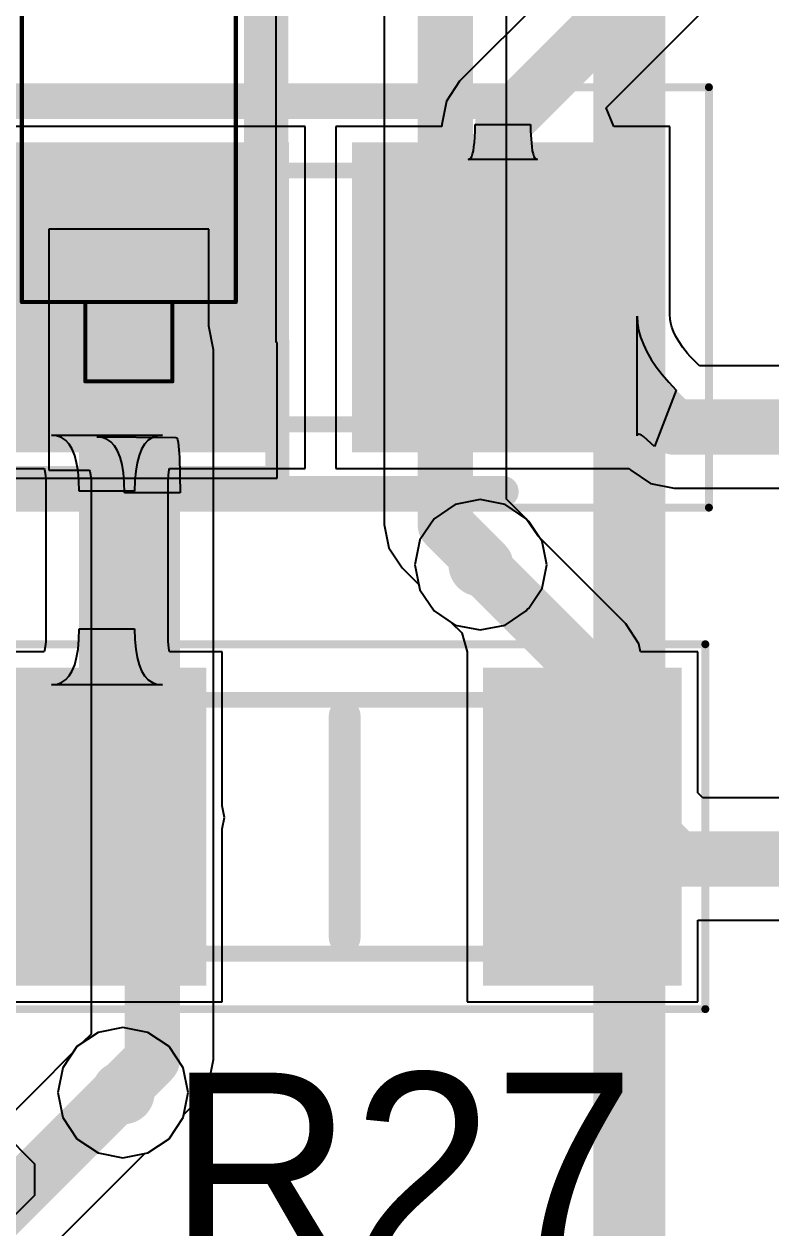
# Model space of a CAD drawing. Header units: millimetres. Extents: x 0.26 to 7.33, y 1.06 to 4.59.
# Drawn here: x 2.0754 to 2.2609, y 3.0354 to 3.3342 of the extents above; entities that cross this region are included whole.
import ezdxf

# ---------------------------------------------------------------- set-up
doc = ezdxf.new("R2010")
doc.units = ezdxf.units.MM
doc.header["$MEASUREMENT"] = 0
for name, color, linetype in [('BottomLayer', 5, 'Continuous'), ('BottomOverlay', 54, 'Continuous'), ('BottomPaste', 16, 'Continuous'), ('BottomSolder', 6, 'Continuous'), ('Mechanical13', 56, 'Continuous'), ('Mechanical15', 56, 'Continuous'), ('Mechanical16', 56, 'Continuous'), ('MultiLayer', 9, 'Continuous'), ('TopLayer', 1, 'Continuous'), ('TopOverlay', 2, 'Continuous'), ('TopPaste', 8, 'Continuous'), ('TopSolder', 216, 'Continuous'), ('ViaHoleLayer', 16, 'Continuous')]:
    doc.layers.add(name, color=color, linetype=linetype)

# ---------------------------------------------------------------- blocks, each defined once
blk = doc.blocks.new('SOD123_B_69')
at = {"layer": 'BottomLayer'}
for points in [[(-0.08979, -0.01183), (-0.04604, -0.01183), (-0.08979, 0.01183), (-0.04604, 0.01183)], [(0.04604, -0.01183), (0.08979, -0.01183), (0.04604, 0.01183), (0.08979, 0.01183)]]:
    blk.add_solid(points, dxfattribs=at)
at = {"layer": 'BottomOverlay'}
for p, q in [((-0.11729, -0.01665), (-0.08396, 0.01667)), ((-0.11729, 0.01667), (-0.08396, -0.01665)), ((-0.10063, 0.01667), (-0.10063, -0.01665)), ((-0.11729, 0.00001), (-0.08396, 0.00001))]:
    blk.add_line(p, q, dxfattribs=at)
at = {"layer": 'BottomOverlay', "const_width": 0.006}
for points in [[(-0.0611, 0.02493), (-0.0611, 0.03157)], [(0.0611, 0.03157), (-0.0611, 0.03157)], [(0.0611, 0.02493), (0.0611, 0.03157)], [(-0.0611, -0.03157), (-0.0611, -0.02493)], [(0.0611, -0.03157), (0.0611, -0.02493)], [(0.0611, -0.03157), (-0.0611, -0.03157)]]:
    blk.add_lwpolyline(points, dxfattribs=at)
at = {"layer": 'BottomOverlay', "const_width": 0.003}
for points in [[(-0.0626, 0.03157, 1), (-0.0596, 0.03157, 1)], [(-0.0626, 0.03157, 1), (-0.0596, 0.03157, 1)], [(0.0596, 0.03157, 1), (0.0626, 0.03157, 1)], [(0.0596, 0.03157, 1), (0.0626, 0.03157, 1)], [(-0.0626, 0.02493, 1), (-0.0596, 0.02493, 1)], [(0.0596, 0.02493, 1), (0.0626, 0.02493, 1)], [(-0.0626, -0.02493, 1), (-0.0596, -0.02493, 1)], [(0.0596, -0.02493, 1), (0.0626, -0.02493, 1)], [(-0.0626, -0.03157, 1), (-0.0596, -0.03157, 1)], [(-0.0626, -0.03157, 1), (-0.0596, -0.03157, 1)], [(0.0596, -0.03157, 1), (0.0626, -0.03157, 1)], [(0.0596, -0.03157, 1), (0.0626, -0.03157, 1)]]:
    blk.add_lwpolyline(points, format="xyb", close=True, dxfattribs=at)
at = {"layer": 'BottomPaste'}
for points in [[(-0.08979, -0.01183), (-0.04604, -0.01183), (-0.08979, 0.01183), (-0.04604, 0.01183)], [(0.04604, -0.01183), (0.08979, -0.01183), (0.04604, 0.01183), (0.08979, 0.01183)]]:
    blk.add_solid(points, dxfattribs=at)
at = {"layer": 'BottomSolder'}
for points in [[(-0.08979, -0.01183), (-0.04604, -0.01183), (-0.08979, 0.01183), (-0.04604, 0.01183)], [(0.04604, -0.01183), (0.08979, -0.01183), (0.04604, 0.01183), (0.08979, 0.01183)]]:
    blk.add_solid(points, dxfattribs=at)
at = {"layer": 'Mechanical13'}
for p, q in [((-0.0586, -0.01665), (-0.02528, 0.01667)), ((-0.0586, 0.01667), (-0.02528, -0.01665)), ((-0.04194, 0.01667), (-0.04194, -0.01665)), ((-0.0586, 0.00001), (-0.02528, 0.00001))]:
    blk.add_line(p, q, dxfattribs=at)
at = {"layer": 'Mechanical13', "const_width": 0.001}
for points in [[(-0.0561, 0.01329), (-0.04281, 0.02657)], [(0.0561, 0.02657), (-0.0561, 0.02657)], [(-0.0561, -0.02657), (-0.0561, 0.02657)], [(0.0561, -0.02657), (0.0561, 0.02657)], [(-0.07579, -0.01083), (-0.07579, 0.01083)], [(-0.0561, 0.01083), (-0.07579, 0.01083)], [(-0.0561, -0.01083), (-0.0561, 0.01083)], [(0.0561, -0.01083), (0.0561, 0.01083)], [(0.07579, 0.01083), (0.0561, 0.01083)], [(0.07579, -0.01083), (0.07579, 0.01083)], [(-0.0561, -0.01083), (-0.07579, -0.01083)], [(0.07579, -0.01083), (0.0561, -0.01083)], [(-0.04281, -0.02657), (-0.0561, -0.01329)], [(0.0561, -0.02657), (-0.0561, -0.02657)]]:
    blk.add_lwpolyline(points, dxfattribs=at)
at = {"layer": 'Mechanical13', "const_width": 0.0005}
for points in [[(-0.05635, 0.02657, 1), (-0.05585, 0.02657, 1)], [(-0.05635, 0.02657, 1), (-0.05585, 0.02657, 1)], [(-0.04306, 0.02657, 1), (-0.04256, 0.02657, 1)], [(0.05585, 0.02657, 1), (0.05635, 0.02657, 1)], [(0.05585, 0.02657, 1), (0.05635, 0.02657, 1)], [(-0.05635, 0.01329, 1), (-0.05585, 0.01329, 1)], [(-0.07604, 0.01083, 1), (-0.07554, 0.01083, 1)], [(-0.07604, 0.01083, 1), (-0.07554, 0.01083, 1)], [(-0.05635, 0.01083, 1), (-0.05585, 0.01083, 1)], [(-0.05635, 0.01083, 1), (-0.05585, 0.01083, 1)], [(0.05585, 0.01083, 1), (0.05635, 0.01083, 1)], [(0.05585, 0.01083, 1), (0.05635, 0.01083, 1)], [(0.07554, 0.01083, 1), (0.07604, 0.01083, 1)], [(0.07554, 0.01083, 1), (0.07604, 0.01083, 1)], [(-0.07604, -0.01083, 1), (-0.07554, -0.01083, 1)], [(-0.07604, -0.01083, 1), (-0.07554, -0.01083, 1)], [(-0.05635, -0.01083, 1), (-0.05585, -0.01083, 1)], [(-0.05635, -0.01083, 1), (-0.05585, -0.01083, 1)], [(0.05585, -0.01083, 1), (0.05635, -0.01083, 1)], [(0.05585, -0.01083, 1), (0.05635, -0.01083, 1)], [(0.07554, -0.01083, 1), (0.07604, -0.01083, 1)], [(0.07554, -0.01083, 1), (0.07604, -0.01083, 1)], [(-0.05635, -0.01329, 1), (-0.05585, -0.01329, 1)], [(-0.05635, -0.02657, 1), (-0.05585, -0.02657, 1)], [(-0.05635, -0.02657, 1), (-0.05585, -0.02657, 1)], [(-0.04306, -0.02657, 1), (-0.04256, -0.02657, 1)], [(0.05585, -0.02657, 1), (0.05635, -0.02657, 1)], [(0.05585, -0.02657, 1), (0.05635, -0.02657, 1)]]:
    blk.add_lwpolyline(points, format="xyb", close=True, dxfattribs=at)
at = {"layer": 'Mechanical15'}
for p, q in [((-0.0661, 0.03687), (-0.09979, 0.03687)), ((-0.09979, 0.03687), (-0.09979, -0.03687)), ((-0.0661, 0.03657), (-0.0661, 0.03687)), ((0.0661, 0.03657), (-0.0661, 0.03657)), ((0.09979, 0.03687), (0.0661, 0.03687)), ((0.0661, 0.03687), (0.0661, 0.03657)), ((0.09979, -0.03687), (0.09979, 0.03687)), ((-0.09979, -0.03687), (-0.0661, -0.03687)), ((-0.0661, -0.03687), (-0.0661, -0.03657)), ((-0.0661, -0.03657), (0.0661, -0.03657)), ((0.0661, -0.03657), (0.0661, -0.03687)), ((0.0661, -0.03687), (0.09979, -0.03687))]:
    blk.add_line(p, q, dxfattribs=at)
at = {"layer": 'Mechanical15', "const_width": 0.006}
for points in [[(-0.09979, -0.03687), (-0.09979, 0.03687)], [(-0.0661, 0.03687), (-0.09979, 0.03687)], [(-0.0661, 0.03657), (-0.0661, 0.03687)], [(0.0661, 0.03657), (-0.0661, 0.03657)], [(0.09979, 0.03687), (0.0661, 0.03687)], [(0.0661, 0.03657), (0.0661, 0.03687)], [(0.09979, -0.03687), (0.09979, 0.03687)], [(-0.0661, -0.03687), (-0.09979, -0.03687)], [(-0.0661, -0.03687), (-0.0661, -0.03657)], [(0.0661, -0.03657), (-0.0661, -0.03657)], [(0.0661, -0.03687), (0.0661, -0.03657)], [(0.09979, -0.03687), (0.0661, -0.03687)]]:
    blk.add_lwpolyline(points, dxfattribs=at)
at = {"layer": 'Mechanical15', "const_width": 0.003}
for points in [[(-0.10129, 0.03687, 1), (-0.09829, 0.03687, 1)], [(-0.10129, 0.03687, 1), (-0.09829, 0.03687, 1)], [(-0.0676, 0.03687, 1), (-0.0646, 0.03687, 1)], [(-0.0676, 0.03687, 1), (-0.0646, 0.03687, 1)], [(-0.0676, 0.03657, 1), (-0.0646, 0.03657, 1)], [(-0.0676, 0.03657, 1), (-0.0646, 0.03657, 1)], [(0.0646, 0.03687, 1), (0.0676, 0.03687, 1)], [(0.0646, 0.03687, 1), (0.0676, 0.03687, 1)], [(0.0646, 0.03657, 1), (0.0676, 0.03657, 1)], [(0.0646, 0.03657, 1), (0.0676, 0.03657, 1)], [(0.09829, 0.03687, 1), (0.10129, 0.03687, 1)], [(0.09829, 0.03687, 1), (0.10129, 0.03687, 1)], [(-0.10129, -0.03687, 1), (-0.09829, -0.03687, 1)], [(-0.10129, -0.03687, 1), (-0.09829, -0.03687, 1)], [(-0.0676, -0.03657, 1), (-0.0646, -0.03657, 1)], [(-0.0676, -0.03657, 1), (-0.0646, -0.03657, 1)], [(-0.0676, -0.03687, 1), (-0.0646, -0.03687, 1)], [(-0.0676, -0.03687, 1), (-0.0646, -0.03687, 1)], [(0.0646, -0.03657, 1), (0.0676, -0.03657, 1)], [(0.0646, -0.03657, 1), (0.0676, -0.03657, 1)], [(0.0646, -0.03687, 1), (0.0676, -0.03687, 1)], [(0.0646, -0.03687, 1), (0.0676, -0.03687, 1)], [(0.09829, -0.03687, 1), (0.10129, -0.03687, 1)], [(0.09829, -0.03687, 1), (0.10129, -0.03687, 1)]]:
    blk.add_lwpolyline(points, format="xyb", close=True, dxfattribs=at)
blk = doc.blocks.new('LEDC3216X120NRED_71')
at = {"layer": 'Mechanical15', "const_width": 0.00394}
for points in [[(-0.06299, 0.01051), (-0.04201, 0.0315)], [(-0.06299, -0.0315), (-0.06299, 0.0315)], [(-0.06299, 0.0315), (0.06299, 0.0315)], [(0.06299, -0.0315), (0.06299, 0.0315)], [(-0.06299, -0.0315), (0.06299, -0.0315)]]:
    blk.add_lwpolyline(points, dxfattribs=at)
at = {"layer": 'Mechanical15', "const_width": 0.00197}
for points in [[(-0.06398, 0.0315, 1), (-0.06201, 0.0315, 1)], [(-0.06398, 0.0315, 1), (-0.06201, 0.0315, 1)], [(-0.04299, 0.0315, 1), (-0.04102, 0.0315, 1)], [(0.06201, 0.0315, 1), (0.06398, 0.0315, 1)], [(0.06201, 0.0315, 1), (0.06398, 0.0315, 1)], [(-0.06398, 0.01051, 1), (-0.06201, 0.01051, 1)], [(-0.06398, -0.0315, 1), (-0.06201, -0.0315, 1)], [(-0.06398, -0.0315, 1), (-0.06201, -0.0315, 1)], [(0.06201, -0.0315, 1), (0.06398, -0.0315, 1)], [(0.06201, -0.0315, 1), (0.06398, -0.0315, 1)]]:
    blk.add_lwpolyline(points, format="xyb", close=True, dxfattribs=at)
at = {"layer": 'Mechanical16', "const_width": 0.00197}
for points in [[(-0.09646, -0.05217), (-0.09646, 0.05217)], [(-0.09646, 0.05217), (0.09646, 0.05217)], [(0.09646, -0.05217), (0.09646, 0.05217)], [(-0.09646, -0.05217), (0.09646, -0.05217)]]:
    blk.add_lwpolyline(points, dxfattribs=at)
at = {"layer": 'Mechanical16', "const_width": 0.000984}
for points in [[(-0.09695, 0.05217, 1), (-0.09596, 0.05217, 1)], [(-0.09695, 0.05217, 1), (-0.09596, 0.05217, 1)], [(0.09596, 0.05217, 1), (0.09695, 0.05217, 1)], [(0.09596, 0.05217, 1), (0.09695, 0.05217, 1)], [(-0.09695, -0.05217, 1), (-0.09596, -0.05217, 1)], [(-0.09695, -0.05217, 1), (-0.09596, -0.05217, 1)], [(0.09596, -0.05217, 1), (0.09695, -0.05217, 1)], [(0.09596, -0.05217, 1), (0.09695, -0.05217, 1)]]:
    blk.add_lwpolyline(points, format="xyb", close=True, dxfattribs=at)
at = {"layer": 'TopLayer'}
for points in [[(-0.01181, -0.03445), (-0.01181, 0.03445), (-0.07874, -0.03445), (-0.07874, 0.03445)], [(0.07874, -0.03445), (0.07874, 0.03445), (0.01181, -0.03445), (0.01181, 0.03445)]]:
    blk.add_solid(points, dxfattribs=at)
at = {"layer": 'TopOverlay', "const_width": 0.00787}
for points in [[(-0.09252, -0.04823), (-0.09252, 0.04823)], [(-0.09252, 0.04823), (0.04528, 0.04823)], [(-0.09252, -0.04823), (0.04528, -0.04823)]]:
    blk.add_lwpolyline(points, dxfattribs=at)
at = {"layer": 'TopOverlay', "const_width": 0.00394}
for points in [[(-0.09449, 0.04823, 1), (-0.09055, 0.04823, 1)], [(-0.09449, 0.04823, 1), (-0.09055, 0.04823, 1)], [(0.04331, 0.04823, 1), (0.04724, 0.04823, 1)], [(-0.09449, -0.04823, 1), (-0.09055, -0.04823, 1)], [(-0.09449, -0.04823, 1), (-0.09055, -0.04823, 1)], [(0.04331, -0.04823, 1), (0.04724, -0.04823, 1)]]:
    blk.add_lwpolyline(points, format="xyb", close=True, dxfattribs=at)
at = {"layer": 'TopPaste'}
for points in [[(-0.01181, -0.03445), (-0.01181, 0.03445), (-0.07874, -0.03445), (-0.07874, 0.03445)], [(0.07874, -0.03445), (0.07874, 0.03445), (0.01181, -0.03445), (0.01181, 0.03445)]]:
    blk.add_solid(points, dxfattribs=at)
at = {"layer": 'TopSolder'}
for points in [[(-0.00781, -0.03845), (-0.00781, 0.03845), (-0.08274, -0.03845), (-0.08274, 0.03845)], [(0.08274, -0.03845), (0.08274, 0.03845), (0.00781, -0.03845), (0.00781, 0.03845)]]:
    blk.add_solid(points, dxfattribs=at)
blk = doc.blocks.new('RESC3216X60N_114')
at = {"layer": 'Mechanical15', "const_width": 0.00394}
for points in [[(-0.06201, 0.0315), (-0.06201, -0.0315)], [(0.06201, 0.0315), (-0.06201, 0.0315)], [(0.06201, 0.0315), (0.06201, -0.0315)], [(0.06201, -0.0315), (-0.06201, -0.0315)]]:
    blk.add_lwpolyline(points, dxfattribs=at)
at = {"layer": 'Mechanical15', "const_width": 0.00197}
for points in [[(-0.06299, 0.0315, 1), (-0.06102, 0.0315, 1)], [(-0.06299, 0.0315, 1), (-0.06102, 0.0315, 1)], [(0.06102, 0.0315, 1), (0.06299, 0.0315, 1)], [(0.06102, 0.0315, 1), (0.06299, 0.0315, 1)], [(-0.06299, -0.0315, 1), (-0.06102, -0.0315, 1)], [(-0.06299, -0.0315, 1), (-0.06102, -0.0315, 1)], [(0.06102, -0.0315, 1), (0.06299, -0.0315, 1)], [(0.06102, -0.0315, 1), (0.06299, -0.0315, 1)]]:
    blk.add_lwpolyline(points, format="xyb", close=True, dxfattribs=at)
at = {"layer": 'Mechanical16', "const_width": 0.00197}
for points in [[(-0.08957, 0.04528), (-0.08957, -0.04528)], [(0.08957, 0.04528), (-0.08957, 0.04528)], [(0.08957, 0.04528), (0.08957, -0.04528)], [(0.08957, -0.04528), (-0.08957, -0.04528)]]:
    blk.add_lwpolyline(points, dxfattribs=at)
at = {"layer": 'Mechanical16', "const_width": 0.000984}
for points in [[(-0.09006, 0.04528, 1), (-0.08907, 0.04528, 1)], [(-0.09006, 0.04528, 1), (-0.08907, 0.04528, 1)], [(0.08907, 0.04528, 1), (0.09006, 0.04528, 1)], [(0.08907, 0.04528, 1), (0.09006, 0.04528, 1)], [(-0.09006, -0.04528, 1), (-0.08907, -0.04528, 1)], [(-0.09006, -0.04528, 1), (-0.08907, -0.04528, 1)], [(0.08907, -0.04528, 1), (0.09006, -0.04528, 1)], [(0.08907, -0.04528, 1), (0.09006, -0.04528, 1)]]:
    blk.add_lwpolyline(points, format="xyb", close=True, dxfattribs=at)
at = {"layer": 'TopLayer'}
for points in [[(-0.03839, -0.03543), (-0.03839, 0.03543), (-0.07972, -0.03543), (-0.07972, 0.03543)], [(0.07972, -0.03543), (0.07972, 0.03543), (0.03839, -0.03543), (0.03839, 0.03543)]]:
    blk.add_solid(points, dxfattribs=at)
at = {"layer": 'TopOverlay', "const_width": 0.00787}
blk.add_lwpolyline([(0, 0.02756), (0, -0.02756)], dxfattribs=at)
at = {"layer": 'TopOverlay', "const_width": 0.00394}
for points in [[(-0.00197, 0.02756, 1), (0.00197, 0.02756, 1)], [(-0.00197, -0.02756, 1), (0.00197, -0.02756, 1)]]:
    blk.add_lwpolyline(points, format="xyb", close=True, dxfattribs=at)
at = {"layer": 'TopPaste'}
for points in [[(-0.03839, -0.03543), (-0.03839, 0.03543), (-0.07972, -0.03543), (-0.07972, 0.03543)], [(0.07972, -0.03543), (0.07972, 0.03543), (0.03839, -0.03543), (0.03839, 0.03543)]]:
    blk.add_solid(points, dxfattribs=at)
at = {"layer": 'TopSolder'}
for points in [[(-0.03439, -0.03943), (-0.03439, 0.03943), (-0.08372, -0.03943), (-0.08372, 0.03943)], [(0.08372, -0.03943), (0.08372, 0.03943), (0.03439, -0.03943), (0.03439, 0.03943)]]:
    blk.add_solid(points, dxfattribs=at)

msp = doc.modelspace()

# ---------------------------------------------------------------- linework, layer by layer
at = {"layer": 'BottomLayer'}
for p, q in [((2.16482, 3.34525), (2.16482, 3.21)), ((2.19518, 3.21629), (2.19518, 3.34525)), ((2.12123, 3.28326), (2.08157, 3.28326)), ((2.08157, 3.28326), (2.08157, 3.22351)), ((2.12123, 3.25922), (2.12123, 3.28326)), ((2.12124, 3.2592), (2.12123, 3.25922)), ((2.1224, 3.25339), (2.12124, 3.2592)), ((2.1224, 3.07722), (2.1224, 3.25339)), ((2.09475, 3.23161), (2.09344, 3.23175)), ((2.09344, 3.23175), (2.11311, 3.23163)), ((2.09592, 3.23118), (2.09475, 3.23161)), ((2.09695, 3.23048), (2.09592, 3.23118)), ((2.09785, 3.22951), (2.09695, 3.23048)), ((2.11311, 3.23163), (2.1133, 3.23149)), ((2.1133, 3.23149), (2.11347, 3.23108)), ((2.11347, 3.23108), (2.11362, 3.23039)), ((2.11362, 3.23039), (2.11375, 3.22943)), ((2.0986, 3.22826), (2.09785, 3.22951)), ((2.09922, 3.22673), (2.0986, 3.22826)), ((2.11375, 3.22943), (2.11395, 3.22667)), ((2.09971, 3.22492), (2.09922, 3.22673)), ((2.10005, 3.22284), (2.09971, 3.22492)), ((2.11395, 3.22667), (2.11411, 3.21785)), ((2.08157, 3.22351), (2.09164, 3.22351)), ((2.09164, 3.22351), (2.09172, 3.2232)), ((2.09172, 3.2232), (2.09195, 3.22182)), ((2.09195, 3.22182), (2.09204, 3.22088)), ((2.09204, 3.22088), (2.09204, 3.0835)), ((2.10026, 3.22049), (2.10005, 3.22284)), ((2.10033, 3.21785), (2.10026, 3.22049)), ((2.11411, 3.21785), (2.10033, 3.21785)), ((2.19989, 3.21158), (2.19518, 3.21629)), ((2.16482, 3.21), (2.16597, 3.20419)), ((2.20009, 3.21144), (2.19989, 3.21158)), ((2.20022, 3.21125), (2.20009, 3.21144)), ((2.20073, 3.21073), (2.20022, 3.21125)), ((2.20403, 3.20581), (2.20073, 3.21073)), ((2.16597, 3.20419), (2.16927, 3.19927)), ((2.20518, 3.2), (2.20403, 3.20581)), ((2.20403, 3.19419), (2.20518, 3.2)), ((2.16927, 3.19927), (2.17344, 3.19509)), ((2.17344, 3.19509), (2.17369, 3.19381)), ((2.20073, 3.18927), (2.20403, 3.19419)), ((2.17369, 3.19381), (2.1772, 3.18856)), ((2.1772, 3.18856), (2.18245, 3.18505)), ((2.19484, 3.18505), (2.20009, 3.18856)), ((2.20009, 3.18856), (2.20043, 3.18906)), ((2.20043, 3.18906), (2.20073, 3.18927)), ((2.18245, 3.18505), (2.18865, 3.18382)), ((2.18865, 3.18382), (2.19484, 3.18505)), ((2.09204, 3.0835), (2.08993, 3.0814)), ((2.0885, 3.08044), (2.08499, 3.07519)), ((2.08993, 3.0814), (2.0885, 3.08044)), ((2.08499, 3.07519), (2.08376, 3.069)), ((2.12124, 3.07141), (2.1224, 3.07722)), ((2.1224, 3.07722), (2.1224, 3.07722)), ((2.11795, 3.06648), (2.12124, 3.07141)), ((2.08376, 3.069), (2.08499, 3.06281)), ((2.11505, 3.06358), (2.11795, 3.06648)), ((2.11795, 3.06648), (2.11795, 3.06648)), ((2.08499, 3.06281), (2.0885, 3.05756)), ((2.11139, 3.05756), (2.1149, 3.06281)), ((2.1149, 3.06281), (2.11505, 3.06358)), ((2.0885, 3.05756), (2.09375, 3.05405)), ((2.10614, 3.05405), (2.11139, 3.05756)), ((2.09375, 3.05405), (2.09994, 3.05281)), ((2.09994, 3.05281), (2.10614, 3.05405))]:
    msp.add_line(p, q, dxfattribs=at)
at = {"layer": 'BottomLayer', "const_width": 0.01378}
for points in [[(2.18, 3.21), (2.18, 3.38635)], [(2.1014, 3.25339), (2.10722, 3.25339)], [(2.10722, 3.07722), (2.10722, 3.25339)], [(2.18, 3.21), (2.19, 3.2)], [(2.09947, 3.06947), (2.10722, 3.07722)]]:
    msp.add_lwpolyline(points, dxfattribs=at)
at = {"layer": 'BottomLayer'}
for points, const_width in [([(2.09796, 3.25339, 1), (2.10485, 3.25339, 1)], 0.00689), ([(2.10377, 3.25339, 1), (2.11066, 3.25339, 1)], 0.00689), ([(2.10377, 3.25339, 1), (2.11066, 3.25339, 1)], 0.00689), ([(2.17656, 3.21, 1), (2.18344, 3.21, 1)], 0.00689), ([(2.17656, 3.21, 1), (2.18344, 3.21, 1)], 0.00689), ([(2.18471, 3.2, 1), (2.19258, 3.2, 1)], 0.00787), ([(2.18656, 3.2, 1), (2.19344, 3.2, 1)], 0.00689), ([(2.10377, 3.07722, 1), (2.11066, 3.07722, 1)], 0.00689), ([(2.10377, 3.07722, 1), (2.11066, 3.07722, 1)], 0.00689), ([(2.09601, 3.069, 1), (2.10388, 3.069, 1)], 0.00787), ([(2.09603, 3.06947, 1), (2.10292, 3.06947, 1)], 0.00689)]:
    msp.add_lwpolyline(points, format="xyb", close=True, dxfattribs=dict(at, const_width=const_width))
at = {"layer": 'BottomOverlay'}
for p, q in [((2.07013, 3.05923), (2.078, 3.05136)), ((2.078, 3.05136), (2.078, 3.04349)), ((2.078, 3.04349), (2.07013, 3.03561))]:
    msp.add_line(p, q, dxfattribs=at)
at = {"layer": 'BottomOverlay', "const_width": 0.01}
for points in [[(2.22176, 2.987), (2.22176, 3.5074)], [(2.22963, 2.984), (2.22963, 3.5063)]]:
    msp.add_lwpolyline(points, dxfattribs=at)
at = {"layer": 'MultiLayer', "const_width": 0.00787}
for points in [[(2.18471, 3.2, 1), (2.19258, 3.2, 1)], [(2.09601, 3.069, 1), (2.10388, 3.069, 1)]]:
    msp.add_lwpolyline(points, format="xyb", close=True, dxfattribs=at)
at = {"layer": 'TopLayer'}
for p, q in [((2.2487, 3.38517), (2.18354, 3.32001)), ((2.2199, 3.31343), (2.27017, 3.3637)), ((2.18354, 3.32001), (2.18025, 3.31509)), ((2.18025, 3.31509), (2.17909, 3.30928)), ((2.22181, 3.30881), (2.2199, 3.31343)), ((2.14519, 3.30881), (2.06226, 3.30881)), ((2.14519, 3.22391), (2.14519, 3.30881)), ((2.17909, 3.30881), (2.15281, 3.30881)), ((2.15281, 3.30881), (2.15281, 3.22391)), ((2.17909, 3.30928), (2.17909, 3.30881)), ((2.18723, 3.30483), (2.18737, 3.30762)), ((2.18737, 3.30762), (2.18739, 3.30928)), ((2.18739, 3.30928), (2.20117, 3.30928)), ((2.20117, 3.30928), (2.20118, 3.30762)), ((2.20118, 3.30762), (2.20144, 3.3037)), ((2.23574, 3.30881), (2.22181, 3.30881)), ((2.23574, 3.26227), (2.23574, 3.30881)), ((2.18711, 3.3037), (2.18723, 3.30483)), ((2.18655, 3.30135), (2.18677, 3.30196)), ((2.18677, 3.30196), (2.18696, 3.30274)), ((2.18696, 3.30274), (2.18711, 3.3037)), ((2.20144, 3.3037), (2.20159, 3.30274)), ((2.20159, 3.30274), (2.20178, 3.30196)), ((2.20178, 3.30196), (2.202, 3.30135)), ((2.18569, 3.30057), (2.18601, 3.30065)), ((2.20286, 3.30057), (2.18569, 3.30057)), ((2.18601, 3.30065), (2.1863, 3.30092)), ((2.1863, 3.30092), (2.18655, 3.30135)), ((2.202, 3.30135), (2.20225, 3.30092)), ((2.20225, 3.30092), (2.20254, 3.30065)), ((2.20254, 3.30065), (2.20286, 3.30057)), ((2.22762, 3.23203), (2.22762, 3.26171)), ((2.22762, 3.26171), (2.22772, 3.25998)), ((2.22772, 3.25998), (2.22801, 3.25823)), ((2.23576, 3.26217), (2.23574, 3.26227)), ((2.23584, 3.26089), (2.23576, 3.26217)), ((2.23599, 3.25999), (2.23584, 3.26089)), ((2.23626, 3.25899), (2.23599, 3.25999)), ((2.22801, 3.25823), (2.2285, 3.25646)), ((2.23668, 3.25788), (2.23626, 3.25899)), ((2.23727, 3.25666), (2.23668, 3.25788)), ((2.23804, 3.25533), (2.23727, 3.25666)), ((2.2285, 3.25646), (2.22918, 3.25466)), ((2.22918, 3.25466), (2.23006, 3.25284)), ((2.239, 3.25391), (2.23804, 3.25533)), ((2.24017, 3.2524), (2.239, 3.25391)), ((2.23006, 3.25284), (2.23113, 3.25099)), ((2.23113, 3.25099), (2.23239, 3.24912)), ((2.24081, 3.25166), (2.24017, 3.2524)), ((2.24308, 3.24939), (2.24081, 3.25166)), ((2.23239, 3.24912), (2.23386, 3.24723)), ((2.38224, 3.24939), (2.24308, 3.24939)), ((2.23386, 3.24723), (2.23551, 3.24532)), ((2.23551, 3.24532), (2.23736, 3.24338)), ((2.23736, 3.24338), (2.23192, 3.22934)), ((2.08347, 3.23201), (2.08217, 3.23215)), ((2.08217, 3.23215), (2.10972, 3.23215)), ((2.08465, 3.23159), (2.08347, 3.23201)), ((2.08568, 3.2309), (2.08465, 3.23159)), ((2.08657, 3.22993), (2.08568, 3.2309)), ((2.08733, 3.22867), (2.08657, 3.22993)), ((2.10532, 3.22993), (2.10456, 3.22867)), ((2.10621, 3.2309), (2.10532, 3.22993)), ((2.10724, 3.23159), (2.10621, 3.2309)), ((2.10842, 3.23201), (2.10724, 3.23159)), ((2.10972, 3.23215), (2.10842, 3.23201)), ((2.22766, 3.23229), (2.22762, 3.23203)), ((2.22779, 3.23244), (2.22766, 3.23229)), ((2.22801, 3.23246), (2.22779, 3.23244)), ((2.22831, 3.23237), (2.22801, 3.23246)), ((2.22869, 3.23216), (2.22831, 3.23237)), ((2.22917, 3.23183), (2.22869, 3.23216)), ((2.2311, 3.23014), (2.22917, 3.23183)), ((2.23192, 3.22934), (2.2311, 3.23014)), ((2.08795, 3.22715), (2.08733, 3.22867)), ((2.08844, 3.22534), (2.08795, 3.22715)), ((2.10394, 3.22715), (2.10345, 3.22534)), ((2.10456, 3.22867), (2.10394, 3.22715)), ((2.06226, 3.22391), (2.08037, 3.22391)), ((2.08037, 3.22391), (2.08045, 3.22362)), ((2.08878, 3.22325), (2.08844, 3.22534)), ((2.10345, 3.22534), (2.10311, 3.22325)), ((2.11144, 3.22362), (2.11152, 3.22391)), ((2.11152, 3.22391), (2.14519, 3.22391)), ((2.15281, 3.22391), (2.22562, 3.22391)), ((2.22562, 3.22391), (2.22605, 3.22348)), ((2.08045, 3.22362), (2.08068, 3.22223)), ((2.08068, 3.22223), (2.08076, 3.22129)), ((2.08076, 3.22129), (2.08076, 3.18105)), ((2.08899, 3.22089), (2.08878, 3.22325)), ((2.08906, 3.21825), (2.08899, 3.22089)), ((2.1029, 3.22089), (2.10283, 3.21825)), ((2.10311, 3.22325), (2.1029, 3.22089)), ((2.11113, 3.22129), (2.11121, 3.22223)), ((2.11113, 3.18105), (2.11113, 3.22129)), ((2.11121, 3.22223), (2.11144, 3.22362)), ((2.22605, 3.22348), (2.23098, 3.22019)), ((2.10283, 3.21825), (2.08906, 3.21825)), ((2.23098, 3.22019), (2.23679, 3.21903)), ((2.23679, 3.21903), (2.23679, 3.21903)), ((2.23679, 3.21903), (2.37596, 3.21903)), ((2.18245, 3.21495), (2.1772, 3.21144)), ((2.18865, 3.21618), (2.18245, 3.21495)), ((2.19484, 3.21495), (2.18865, 3.21618)), ((2.20009, 3.21144), (2.19484, 3.21495)), ((2.1772, 3.21144), (2.17369, 3.20619)), ((2.20295, 3.20717), (2.20009, 3.21144)), ((2.17369, 3.20619), (2.17246, 3.2)), ((2.22479, 3.18533), (2.20295, 3.20717)), ((2.17246, 3.2), (2.17369, 3.19381)), ((2.17369, 3.19381), (2.1772, 3.18856)), ((2.1772, 3.18856), (2.18148, 3.1857)), ((2.18148, 3.1857), (2.18406, 3.18312)), ((2.22808, 3.1804), (2.22479, 3.18533)), ((2.08899, 3.18145), (2.08906, 3.18409)), ((2.08906, 3.18409), (2.10283, 3.18409)), ((2.10283, 3.18409), (2.1029, 3.18145)), ((2.18406, 3.18312), (2.18539, 3.17843)), ((2.08068, 3.18011), (2.08045, 3.17872)), ((2.08076, 3.18105), (2.08068, 3.18011)), ((2.08844, 3.177), (2.08878, 3.17909)), ((2.08878, 3.17909), (2.08899, 3.18145)), ((2.1029, 3.18145), (2.10311, 3.17909)), ((2.10311, 3.17909), (2.10345, 3.177)), ((2.11121, 3.18011), (2.11113, 3.18105)), ((2.11144, 3.17872), (2.11121, 3.18011)), ((2.22847, 3.17843), (2.22808, 3.1804)), ((2.08037, 3.17843), (2.06728, 3.17843)), ((2.08045, 3.17872), (2.08037, 3.17843)), ((2.08795, 3.1752), (2.08844, 3.177)), ((2.10345, 3.177), (2.10394, 3.1752)), ((2.11152, 3.17843), (2.11144, 3.17872)), ((2.12461, 3.17843), (2.11152, 3.17843)), ((2.12461, 3.14015), (2.12461, 3.17843)), ((2.18539, 3.17843), (2.18539, 3.17843)), ((2.18539, 3.17843), (2.18539, 3.17843)), ((2.18539, 3.17843), (2.18539, 3.09157)), ((2.24272, 3.17843), (2.22847, 3.17843)), ((2.24272, 3.1434), (2.24272, 3.17843)), ((2.08657, 3.17242), (2.08733, 3.17367)), ((2.08733, 3.17367), (2.08795, 3.1752)), ((2.10394, 3.1752), (2.10456, 3.17367)), ((2.10456, 3.17367), (2.10532, 3.17242)), ((2.08217, 3.17019), (2.08347, 3.17033)), ((2.10972, 3.17019), (2.08217, 3.17019)), ((2.08347, 3.17033), (2.08465, 3.17075)), ((2.08465, 3.17075), (2.08568, 3.17144)), ((2.08568, 3.17144), (2.08657, 3.17242)), ((2.10532, 3.17242), (2.10621, 3.17144)), ((2.10621, 3.17144), (2.10724, 3.17075)), ((2.10724, 3.17075), (2.10842, 3.17033)), ((2.10842, 3.17033), (2.10972, 3.17019)), ((2.24394, 3.14218), (2.24272, 3.1434)), ((2.12518, 3.1373), (2.12461, 3.14015)), ((2.31571, 3.14218), (2.24394, 3.14218)), ((2.12461, 3.13445), (2.12518, 3.1373)), ((2.12461, 3.09157), (2.12461, 3.13445)), ((2.24272, 3.09157), (2.24272, 3.11182)), ((2.24272, 3.11182), (2.31597, 3.11182)), ((2.06728, 3.09157), (2.12461, 3.09157)), ((2.18539, 3.09157), (2.24272, 3.09157)), ((2.09375, 3.08395), (2.0885, 3.08044)), ((2.09994, 3.08519), (2.09375, 3.08395)), ((2.10614, 3.08395), (2.09994, 3.08519)), ((2.11139, 3.08044), (2.10614, 3.08395)), ((2.0885, 3.08044), (2.08755, 3.07901)), ((2.1149, 3.07519), (2.11139, 3.08044)), ((2.08755, 3.07901), (2.05471, 3.04618)), ((2.11613, 3.069), (2.1149, 3.07519)), ((2.1149, 3.06281), (2.11613, 3.069)), ((2.11139, 3.05756), (2.1149, 3.06281)), ((2.10614, 3.05405), (2.11139, 3.05756)), ((2.07173, 3.02027), (2.10536, 3.05389)), ((2.10536, 3.05389), (2.10614, 3.05405))]:
    msp.add_line(p, q, dxfattribs=at)
at = {"layer": 'TopLayer', "const_width": 0.01378}
for points in [[(2.19428, 3.30928), (2.263, 3.378)], [(2.19428, 3.26636), (2.19428, 3.30928)], [(2.09594, 3.25858), (2.10372, 3.26636)], [(2.19428, 3.26636), (2.20464, 3.26636)], [(2.20464, 3.26636), (2.23679, 3.23421)], [(2.09594, 3.15135), (2.09594, 3.25858)], [(2.23679, 3.23421), (2.38224, 3.23421)], [(2.18865, 3.2), (2.21406, 3.17459)], [(2.21406, 3.1393), (2.21406, 3.17459)], [(2.09594, 3.15135), (2.11, 3.1373)], [(2.089, 3.1363), (2.095, 3.1423)], [(2.20711, 3.1393), (2.21406, 3.1393)], [(2.20973, 3.13368), (2.21535, 3.1393)], [(2.21406, 3.1393), (2.21535, 3.1393)], [(2.21406, 3.138), (2.21406, 3.1393)], [(2.20711, 3.1363), (2.20973, 3.13368)], [(2.23035, 3.1343), (2.23765, 3.127)], [(2.23765, 3.127), (2.322, 3.127)], [(2.061, 3.031), (2.09947, 3.06947)]]:
    msp.add_lwpolyline(points, dxfattribs=at)
at = {"layer": 'TopLayer'}
for points, const_width in [([(2.19083, 3.30928, 1), (2.19772, 3.30928, 1)], 0.00689), ([(2.19083, 3.30928, 1), (2.19772, 3.30928, 1)], 0.00689), ([(2.10028, 3.26636, 1), (2.10717, 3.26636, 1)], 0.00689), ([(2.19083, 3.26636, 1), (2.19772, 3.26636, 1)], 0.00689), ([(2.19083, 3.26636, 1), (2.19772, 3.26636, 1)], 0.00689), ([(2.2012, 3.26636, 1), (2.20809, 3.26636, 1)], 0.00689), ([(2.2012, 3.26636, 1), (2.20809, 3.26636, 1)], 0.00689), ([(2.0925, 3.25858, 1), (2.09939, 3.25858, 1)], 0.00689), ([(2.0925, 3.25858, 1), (2.09939, 3.25858, 1)], 0.00689), ([(2.23334, 3.23421, 1), (2.24023, 3.23421, 1)], 0.00689), ([(2.23334, 3.23421, 1), (2.24023, 3.23421, 1)], 0.00689), ([(2.18471, 3.2, 1), (2.19258, 3.2, 1)], 0.00787), ([(2.1852, 3.2, 1), (2.19209, 3.2, 1)], 0.00689), ([(2.21061, 3.17459, 1), (2.2175, 3.17459, 1)], 0.00689), ([(2.21061, 3.17459, 1), (2.2175, 3.17459, 1)], 0.00689), ([(2.0925, 3.15135, 1), (2.09939, 3.15135, 1)], 0.00689), ([(2.0925, 3.15135, 1), (2.09939, 3.15135, 1)], 0.00689), ([(2.09156, 3.1423, 1), (2.09844, 3.1423, 1)], 0.00689), ([(2.20367, 3.1393, 1), (2.21056, 3.1393, 1)], 0.00689), ([(2.21061, 3.1393, 1), (2.2175, 3.1393, 1)], 0.00689), ([(2.21061, 3.1393, 1), (2.2175, 3.1393, 1)], 0.00689), ([(2.21061, 3.1393, 1), (2.2175, 3.1393, 1)], 0.00689), ([(2.21061, 3.1393, 1), (2.2175, 3.1393, 1)], 0.00689), ([(2.21191, 3.1393, 1), (2.2188, 3.1393, 1)], 0.00689), ([(2.21191, 3.1393, 1), (2.2188, 3.1393, 1)], 0.00689), ([(2.08556, 3.1363, 1), (2.09244, 3.1363, 1)], 0.00689), ([(2.10656, 3.1373, 1), (2.11344, 3.1373, 1)], 0.00689), ([(2.20367, 3.1363, 1), (2.21056, 3.1363, 1)], 0.00689), ([(2.21061, 3.138, 1), (2.2175, 3.138, 1)], 0.00689), ([(2.20629, 3.13368, 1), (2.21318, 3.13368, 1)], 0.00689), ([(2.20629, 3.13368, 1), (2.21318, 3.13368, 1)], 0.00689), ([(2.22691, 3.1343, 1), (2.2338, 3.1343, 1)], 0.00689), ([(2.23421, 3.127, 1), (2.2411, 3.127, 1)], 0.00689), ([(2.23421, 3.127, 1), (2.2411, 3.127, 1)], 0.00689), ([(2.09601, 3.069, 1), (2.10388, 3.069, 1)], 0.00787), ([(2.09603, 3.06947, 1), (2.10292, 3.06947, 1)], 0.00689)]:
    msp.add_lwpolyline(points, format="xyb", close=True, dxfattribs=dict(at, const_width=const_width))
at = {"layer": 'ViaHoleLayer', "const_width": 0.00591}
for points in [[(2.18569, 3.2, 1), (2.1916, 3.2, 1)], [(2.09699, 3.069, 1), (2.1029, 3.069, 1)]]:
    msp.add_lwpolyline(points, format="xyb", close=True, dxfattribs=at)

# ---------------------------------------------------------------- block references
for name, p, rotation in [('SOD123_B_69', (2.1014, 3.3213), 270), ('LEDC3216X120NRED_71', (2.149, 3.26636), 360), ('RESC3216X60N_114', (2.155, 3.135), 180)]:
    msp.add_blockref(name, p, dxfattribs=dict(rotation=rotation))

# ---------------------------------------------------------------- texts
at = {"layer": 'TopOverlay'}
msp.add_text('R27', height=0.047244, dxfattribs=at).set_placement((2.11122, 3.0267))

doc.saveas('drawing.dxf')
